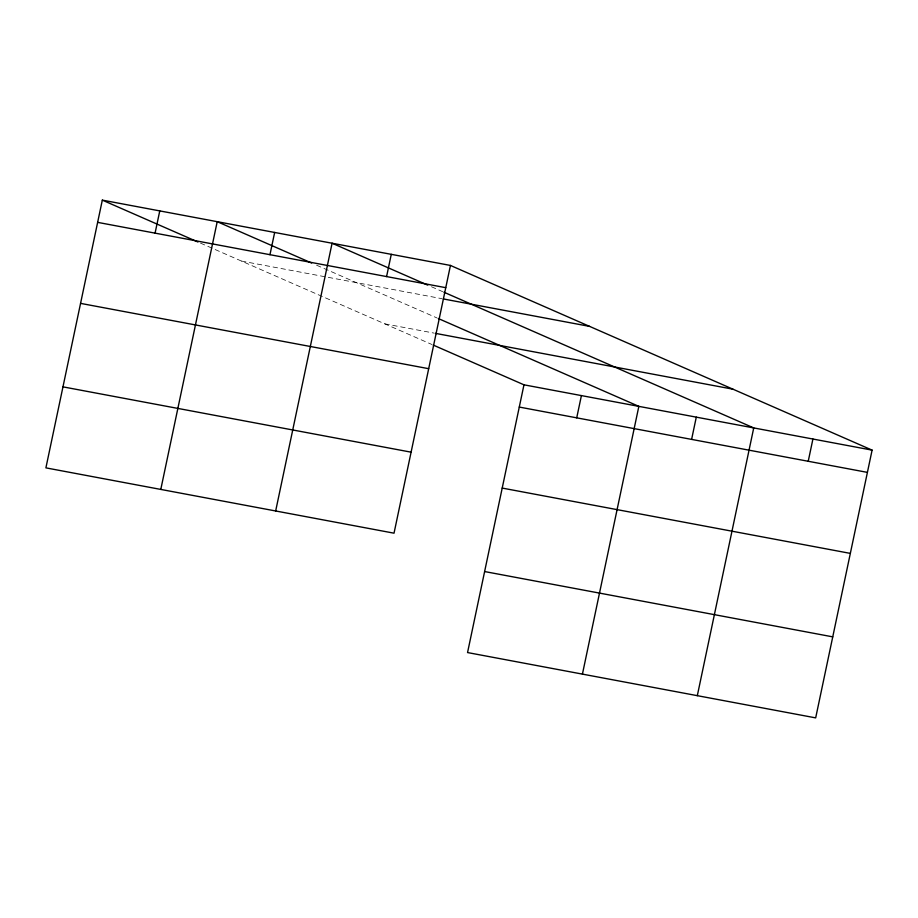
<?xml version="1.0" encoding="UTF-8"?>
<svg xmlns="http://www.w3.org/2000/svg" width="918" height="918" viewBox="0 0 918 918"><rect width="100%" height="100%" fill="white"/><g stroke="black" fill="none" stroke-linecap="round" stroke-linejoin="round"><path stroke-width="0.69" stroke-dasharray="4.59 3.44" d="M241.468 261.068L441.81 298.66M384.826 323.859L433.858 333.062M431.483 286.76L442.66 291.66M316.595 265.21L436.991 317.949M200.468 243.109L432.034 344.548"/><path stroke-width="1.38" d="M102.323 200.124L45.9 467.87L394.029 533.186L450.451 265.44L102.323 200.124L197.99 242.019M155.073 233.138L159.766 210.899M160.788 489.42L217.21 221.674L311.627 263.03M269.961 254.699L274.654 232.449M275.664 510.982L332.086 243.224L427.754 285.131M386.581 276.582L391.275 254.332M433.273 345.088L523.971 384.814L467.549 652.56L815.677 717.876L872.1 450.13L450.451 265.44M576.722 417.839L581.415 395.589M582.425 674.122L638.848 406.364L438.265 318.512M691.61 439.389L696.292 417.151M697.313 695.672L753.735 427.926L443.899 292.199M808.23 461.272L812.923 439.022M97.641 222.363L445.769 287.678M443.21 298.924L589.597 326.383M435.258 333.326L732.954 389.186M523.971 384.814L872.1 450.13M80.566 303.376L428.695 368.692M519.278 407.064L867.407 472.38M62.975 386.857L411.103 452.172M502.203 488.078L850.343 553.393M484.624 571.547L832.752 636.862"/></g></svg>
